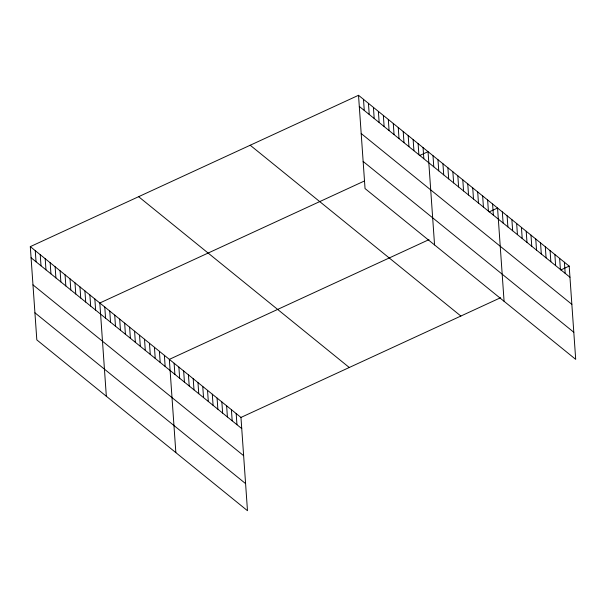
<?xml version="1.0" encoding="UTF-8"?>
<svg xmlns="http://www.w3.org/2000/svg" width="606" height="606" viewBox="0 0 606 606"><rect width="100%" height="100%" fill="white"/><g stroke="black" fill="none" stroke-linecap="round" stroke-linejoin="round"><path stroke-width="0.91" d="M30.3 246.634L240.961 417.436L247.483 510.707L36.822 339.898L30.3 246.634L358.517 95.293L569.178 266.102L575.7 359.366L365.039 188.564L358.517 95.293M364.57 180.921L99.816 303L106.338 396.263M419.579 155.56L428.041 151.659L434.563 244.93M429.01 239.628L169.332 359.366L175.854 452.629M489.095 211.926L497.556 208.025L504.078 301.296M240.961 417.436L500.639 297.705M560.717 270.003L569.178 266.102M359.297 106.429L569.958 277.23M361.191 133.532L571.852 304.333M363.145 161.461L573.806 332.262M250.21 145.235L460.863 316.044M138.615 196.692L349.268 367.494M31.08 257.762L241.733 428.571M32.974 284.873L243.635 455.674M34.928 312.794L245.581 483.603M564.406 262.224L565.178 273.359M559.626 258.353L560.406 269.488M554.854 254.482L555.634 265.617M550.081 250.611L550.854 261.747M545.302 246.74L546.082 257.876M540.529 242.87L541.309 254.005M535.757 238.999L536.53 250.126M530.977 235.128L531.757 246.256M526.205 231.257L526.985 242.385M521.433 227.386L522.205 238.514M516.653 223.508L517.433 234.643M511.881 219.637L512.661 230.772M507.101 215.766L507.881 226.902M502.329 211.895L503.109 223.031M492.587 204.002L493.367 215.13M487.625 199.972L488.406 211.108M482.656 195.95L483.437 207.078M477.695 191.92L478.467 203.055M472.725 187.898L473.506 199.026M467.764 183.868L468.536 195.003M462.795 179.846L463.575 190.973M457.833 175.816L458.606 186.951M452.864 171.793L453.644 182.921M447.902 167.764L448.675 178.899M442.933 163.741L443.713 174.869M437.971 159.711L438.744 170.847M433.002 155.689L433.782 166.817M423.071 147.637L423.852 158.764M418.11 143.607L418.882 154.742M413.14 139.585L413.921 150.712M408.179 135.555L408.952 146.69M403.21 131.532L403.99 142.66M398.248 127.502L399.021 138.638M393.279 123.48L394.059 134.608M388.317 119.45L389.09 130.585M383.348 115.428L384.128 126.556M378.386 111.398L379.159 122.533M373.417 107.376L374.197 118.503M368.448 103.346L369.228 114.481M363.486 99.323L364.267 110.451M236.181 413.565L236.961 424.7M231.409 409.694L232.189 420.829M226.629 405.823L227.409 416.958M221.857 401.952L222.637 413.087M217.084 398.081L217.865 409.209M212.305 394.211L213.085 405.338M207.532 390.34L208.312 401.467M202.76 386.461L203.54 397.597M197.98 382.591L198.76 393.726M193.208 378.72L193.988 389.855M188.436 374.849L189.208 385.984M183.656 370.978L184.436 382.113M178.884 367.107L179.664 378.242M174.111 363.236L174.884 374.372M164.37 355.336L165.15 366.471M159.401 351.313L160.181 362.441M154.439 347.283L155.219 358.419M149.47 343.261L150.25 354.389M144.508 339.231L145.288 350.366M139.539 335.209L140.319 346.337M134.577 331.179L135.35 342.314M129.608 327.157L130.388 338.284M124.647 323.127L125.419 334.262M119.677 319.104L120.458 330.232M114.716 315.075L115.488 326.21M109.747 311.052L110.527 322.18M104.785 307.022L105.558 318.158M94.854 298.97L95.627 310.105M89.885 294.948L90.665 306.075M84.923 290.918L85.696 302.053M79.954 286.896L80.734 298.023M74.992 282.866L75.765 294.001M70.023 278.843L70.804 289.971M65.062 274.813L65.834 285.949M60.092 270.791L60.873 281.919M55.131 266.761L55.903 277.896M50.162 262.739L50.942 273.867M45.2 258.709L45.973 269.844M40.231 254.687L41.011 265.814M35.269 250.657L36.042 261.792"/></g></svg>
